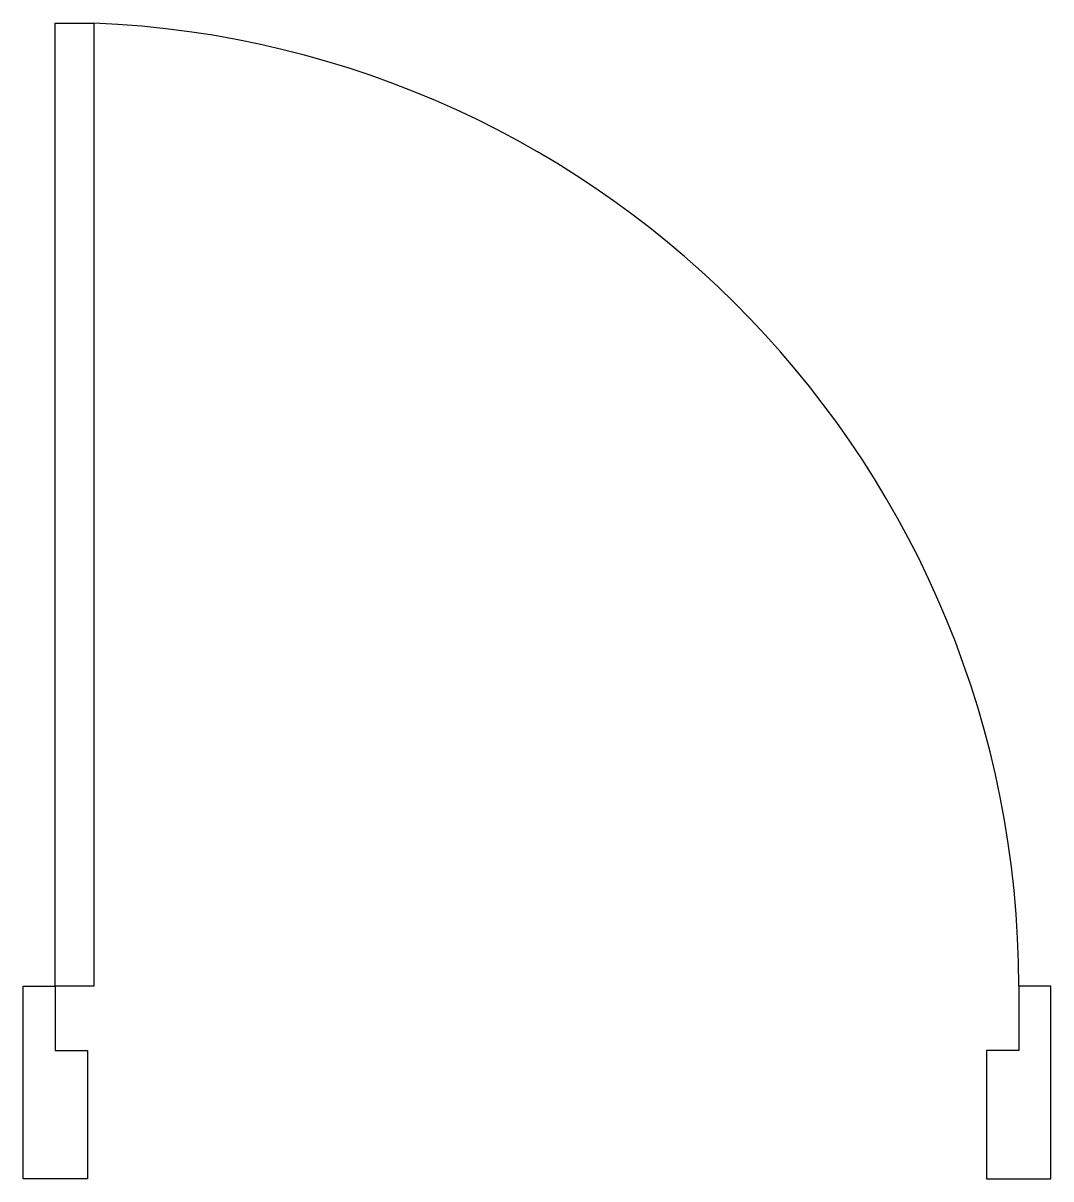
# Model space of a CAD drawing. Extents: x 4.04 to 4.84, y 4.85 to 5.75.
import ezdxf

# ---------------------------------------------------------------- set-up
doc = ezdxf.new("R2010")
doc.units = 0
doc.header["$MEASUREMENT"] = 0
doc.layers.get('0').update_dxf_attribs({"linetype": 'CONTINUOUS'})
doc.layers.add('GIRO', color=1, linetype='CONTINUOUS')

msp = doc.modelspace()

# ---------------------------------------------------------------- linework, layer by layer
for points in [[(4.065, 5), (4.065, 5.75), (4.095, 5.75), (4.095, 5)], [(4.04, 5), (4.065, 5), (4.065, 4.95), (4.09, 4.95), (4.09, 4.85), (4.04, 4.85)], [(4.84, 5), (4.815, 5), (4.815, 4.95), (4.79, 4.95), (4.79, 4.85), (4.84, 4.85)]]:
    msp.add_lwpolyline(points, close=True)
at = {"layer": 'GIRO'}
msp.add_arc((4.064375, 5), 0.750625, 0, 87.661721, dxfattribs=at)

doc.saveas('drawing.dxf')
